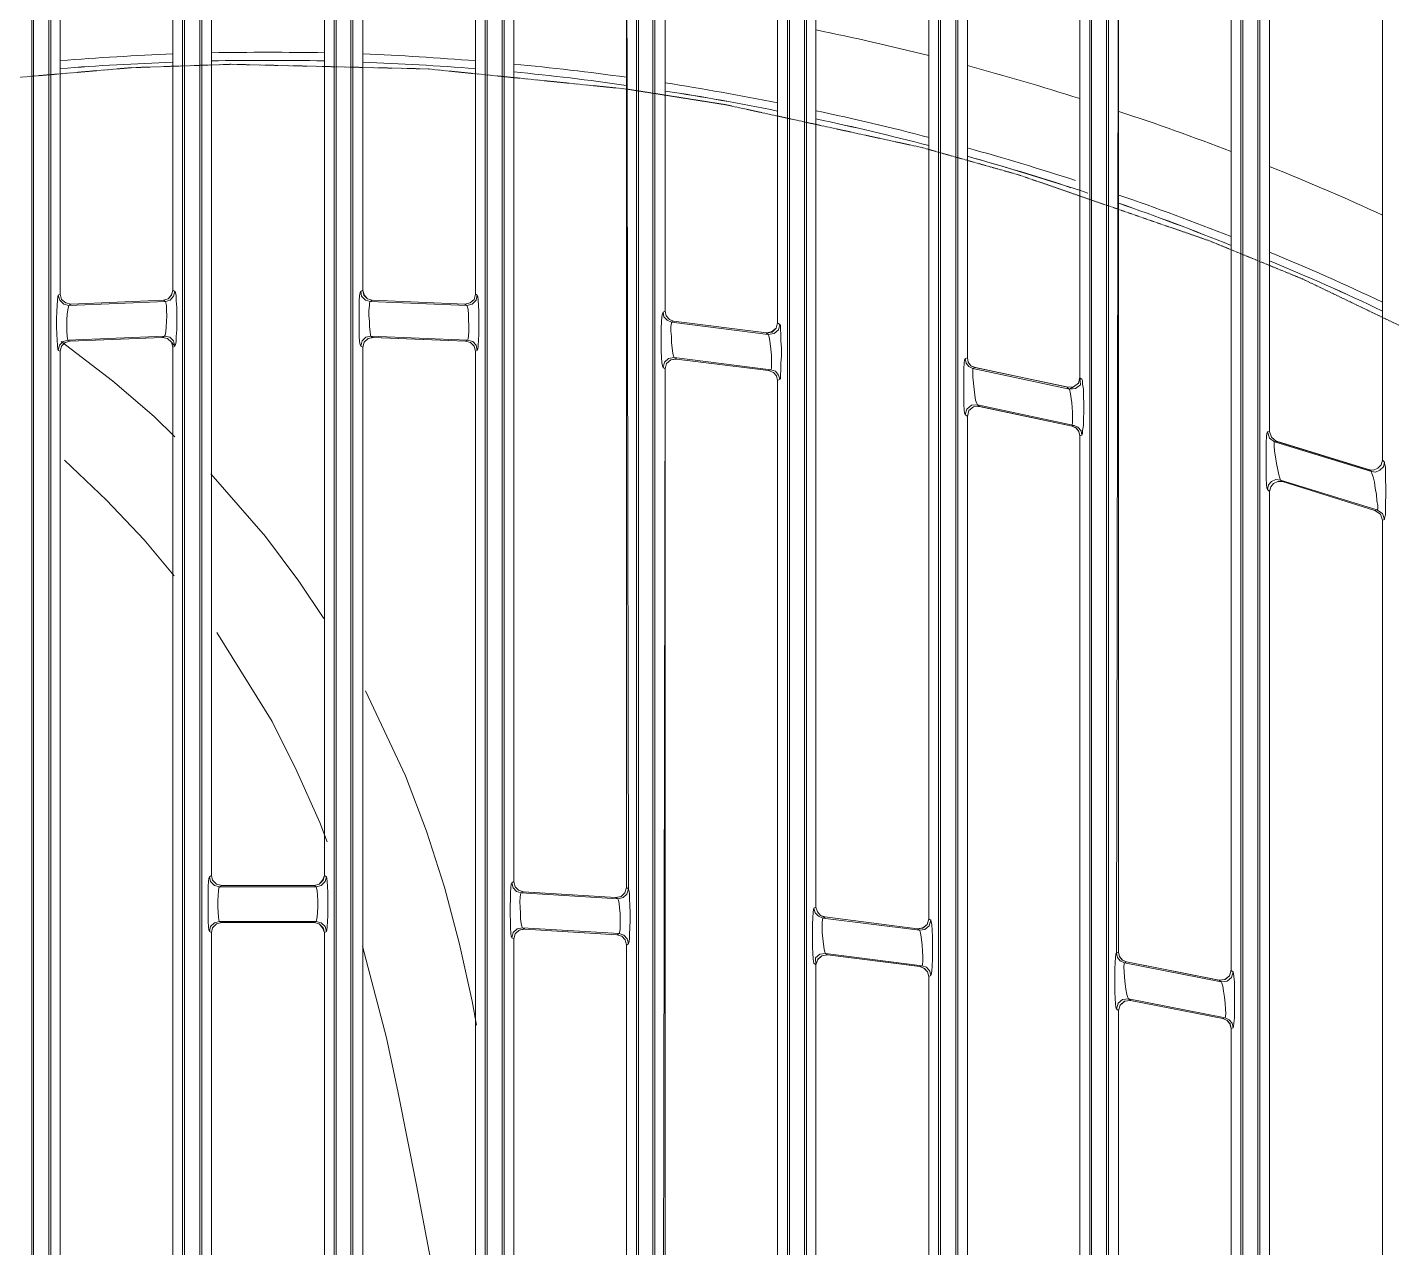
# Model space of a CAD drawing. Header units: millimetres. Extents: x 90740 to 167944, y -39332 to 25855.
# Drawn here: x 138157.6 to 138427.2, y 12365.6 to 12606.7 of the extents above; entities that cross this region are included whole.
import ezdxf

# ---------------------------------------------------------------- set-up
doc = ezdxf.new("R2010")
doc.units = ezdxf.units.MM
doc.linetypes.add('PDF_IMPORT', pattern=[1, 0.8, -0.2])
doc.layers.add('PDF4_Geometry', color=7, linetype='Continuous')

# ---------------------------------------------------------------- blocks, each defined once
blk = doc.blocks.new('200-A_10 bis 12')
at = {"layer": 'PDF4_Geometry', "lineweight": 13}
for p, q in [((6604.87, 2901.65), (6604.87, 3273.81)), ((6709.42, 2336.02), (6709.42, 3273.81))]:
    blk.add_line(p, q, dxfattribs=at)
for points in [[(6589.95, 3273.81), (6589.95, 2899.65), (6590.15, 2899.65), (6590.08, 2899.52), (6589.97, 2899.45), (6589.95, 2899.52), (6589.95, 2899.65, -0.014168), (6588.53, 2899.12), (6588.35, 2899.14), (6588.28, 2899.32), (6588.28, 3273.61)], [(6590.46, 2898.41, -0.034195), (6602.71, 2900.38), (6602.71, 2900.45), (6602.74, 2900.85), (6602.74, 2901.49), (6602.78, 2901.63), (6602.8, 2901.65), (6603.18, 2901.76), (6603.38, 2901.76), (6603.38, 3273.81)], [(6604.91, 2901.65), (6605.11, 2901.65, 0.020535), (6603.42, 2901.56), (6603.25, 2901.63), (6603.18, 2901.76), (6603.18, 3273.61), (6602.94, 3273.79), (6602.94, 3125.21), (6602.91, 3120.9), (6602.87, 3116.64), (6602.8, 3112.28), (6602.74, 3108.09), (6602.67, 3104.71), (6602.56, 3101.47), (6602.47, 3098.27), (6602.34, 3095.17), (6602.29, 3094.7), (6602.27, 3094.37), (6602.22, 3094.3)], [(6635.44, 3124.41), (6635.22, 3124.41), (6635.22, 3273.79), (6634.95, 3273.61), (6634.95, 2899.32), (6635.37, 2899.14), (6635.37, 2898.99), (6635.42, 2898.68), (6635.44, 2898.32), (6635.44, 2897.88), (6635.22, 2897.88), (6635.2, 2898.25), (6635.2, 2898.54), (6635.13, 2898.79), (6635.13, 2898.92), (6635.08, 2898.94), (6635.06, 2898.94), (6635, 2898.99), (6634.93, 2899.01), (6634.68, 2899.12, 0.006535), (6632.82, 2899.47), (6632.69, 2899.59), (6632.66, 2899.67)], [(6664.61, 3273.81), (6664.61, 2886.37), (6664.81, 2886.37), (6664.68, 2886.22), (6664.48, 2886.22), (6664.55, 2886.24), (6664.61, 2886.37, 0.008649), (6663.04, 2887.15)], [(6679.76, 3273.61), (6679.76, 2874.41), (6680.15, 2873.9), (6680.18, 2873.87), (6680.18, 2873.48), (6680.22, 2872.94), (6680.04, 2872.17, 0.000744), (6677.38, 2874.54), (6677.4, 2875.14), (6677.4, 2875.94), (6677.45, 2876.07), (6677.47, 2876.14), (6677.87, 2875.81)], [(6692.3, 3273.96), (6692.3, 3105.6), (6692.23, 3102.47), (6692.23, 3100.54), (6692.14, 3096.25), (6692.01, 3092.06), (6691.9, 3088), (6691.74, 3084.2), (6691.74, 3083.51), (6691.68, 3083.38), (6691.81, 3083.31), (6691.83, 3083.2), (6691.83, 3030.69), (6691.68, 3030.16), (6691.21, 3029.78), (6690.81, 3029.56, -0.078664), (6691.06, 3025.92), (6691.46, 3025.74), (6691.74, 3025.38), (6691.83, 3024.94), (6691.83, 2919.21), (6691.68, 2918.68), (6691.28, 2918.3), (6690.72, 2918.21)], [(6695.65, 2863.13), (6695.65, 2968.17), (6695.45, 2968.32), (6695.39, 2968.5), (6695.34, 2968.83), (6695.32, 2969.37), (6695.27, 2970.03), (6695.27, 2972.28), (6695.32, 2972.92), (6695.34, 2973.41), (6695.39, 2973.74), (6695.45, 2973.85), (6695.65, 2973.94), (6695.65, 3081.96), (6695.61, 3082.04), (6695.59, 3082.36), (6695.54, 3082.87), (6695.61, 3082.98), (6695.76, 3082.98, -0.010246), (6695.14, 3114.24)], [(6647.05, 2893.83), (6647.05, 2974.65), (6647.23, 2974.79), (6647.27, 2974.87), (6647.34, 2975.23), (6647.34, 2975.72), (6647.36, 2976.36), (6647.41, 2977.09), (6647.41, 2977.87), (6647.36, 2978.56), (6647.34, 2979.2), (6647.34, 2979.74), (6647.27, 2980.07), (6647.23, 2980.2), (6647.05, 2980.34), (6647.05, 3092.32), (6647.07, 3092.46), (6647.1, 3092.86), (6647.14, 3093.19), (6647.07, 3093.28), (6646.94, 3093.28, 0.009596), (6635.99, 3094.43), (6635.88, 3094.41), (6635.82, 3094.3)], [(6636.04, 2975.76), (6635.91, 2975.25), (6635.71, 2975.36), (6635.64, 2975.5), (6635.62, 2975.85), (6635.57, 2976.32), (6635.57, 2976.96), (6635.55, 2977.69), (6635.55, 2978.47), (6635.57, 2979.2), (6635.57, 2979.82), (6635.62, 2980.34), (6635.64, 2980.67), (6635.71, 2980.8), (6635.91, 2980.91), (6635.91, 3093.46, -0.009924), (6646.87, 3092.52)], [(6591.12, 3061.24, -0.011082), (6602.22, 3061.86, 0.01131), (6591.12, 3061.24)], [(6647.01, 3059.58, 0.011498), (6635.91, 3060.91, -0.011647), (6647.01, 3059.58)], [(6690.95, 3049.47, 0.010467), (6680.71, 3052.58, -0.01199), (6692.63, 3048.94)], [(6695.67, 3047.94, -0.01182), (6706.78, 3043.77, 0.010844), (6695.67, 3047.94)], [(6721.67, 3037.31, 0.012846), (6710.57, 3042.24, -0.014035), (6721.67, 3037.31)]]:
    blk.add_lwpolyline(points, format="xyb", dxfattribs=at)
for points in [[(6590.15, 3273.61), (6590.15, 2899.65)], [(6587.82, 2899.12), (6587.84, 2899.14), (6588.28, 2899.32), (6588.46, 2899.32), (6588.46, 3273.81)], [(6605.07, 3273.61), (6605.07, 2901.85), (6605.49, 2901.83), (6605.51, 2901.76), (6605.51, 2901.56), (6605.56, 2901.25), (6605.58, 2900.92), (6605.58, 2900.65), (6605.38, 2900.65), (6605.38, 2901.18), (6605.33, 2901.43), (6605.31, 2901.56), (6605.31, 2901.63), (6605.11, 2901.65)], [(6617.19, 2900.63), (6617.19, 2975.9), (6617.39, 2975.98), (6617.43, 2976.12), (6617.46, 2976.45), (6617.5, 2976.96), (6617.52, 2977.58), (6617.52, 2979.8), (6617.5, 2980.47), (6617.46, 2980.94), (6617.43, 2981.27), (6617.39, 2981.4), (6617.19, 2981.53), (6617.19, 3094.57)], [(6619.99, 3273.61), (6618.14, 3273.61), (6618.14, 2901.85), (6618.34, 2901.85), (6618.34, 3273.81)], [(6619.99, 3273.61), (6619.99, 2901.76), (6620.41, 2901.65), (6620.43, 2901.63), (6620.48, 2901.49), (6620.48, 2900.45), (6620.3, 2900.45), (6620.3, 2900.78), (6620.28, 2901.1), (6620.23, 2901.32), (6620.23, 2901.43), (6620.21, 2901.45), (6620.16, 2901.45), (6620.1, 2901.49), (6620.03, 2901.49), (6619.76, 2901.56), (6619.79, 2901.63), (6619.79, 3273.81)], [(6632.11, 3033.31), (6632.29, 3033.4), (6632.35, 3033.53), (6632.38, 3033.87), (6632.42, 3034.4), (6632.44, 3035), (6632.44, 3037.24), (6632.42, 3037.88), (6632.38, 3038.37), (6632.35, 3038.71), (6632.29, 3038.86), (6632.11, 3038.95), (6632.11, 3093.75)], [(6634.95, 3273.61), (6633.06, 3273.61), (6633.06, 2899.65), (6633.26, 2899.65), (6633.26, 3273.81)], [(6634.75, 3273.81), (6634.75, 2899.32), (6634.95, 2899.32), (6634.86, 2899.14), (6634.68, 2899.12), (6634.68, 2899.19), (6634.75, 2899.32)], [(6647.05, 3092.32), (6647.23, 2980.2), (6647.07, 2979.67), (6646.72, 2979.34), (6646.19, 2979.2), (6646.25, 2979.07), (6646.32, 2978.76), (6646.34, 2978.34), (6646.41, 2977.76), (6646.41, 2976.18), (6646.34, 2975.9), (6646.32, 2975.78), (6646.78, 2975.63), (6647.1, 2975.25), (6647.23, 2974.79)], [(6648.21, 3273.81), (6648.21, 2894.97), (6648.01, 2894.97), (6648.01, 3273.61)], [(6649.85, 3273.61), (6649.85, 2894.32), (6650.27, 2894.1), (6650.31, 2893.92), (6650.34, 2893.64), (6650.34, 2892.77), (6650.14, 2892.77), (6650.12, 2893.17), (6650.07, 2893.5), (6650.05, 2893.77), (6650, 2893.9), (6649.98, 2893.9), (6649.87, 2893.97), (6649.83, 2894.03), (6649.65, 2894.32), (6649.63, 2894.19), (6649.58, 2894.17), (6649.78, 2894.17), (6649.85, 2894.32), (6649.65, 2894.32), (6649.65, 3273.81)], [(6661.97, 2921.92), (6661.97, 3030.42), (6662.17, 3030.54), (6662.24, 3030.62), (6662.24, 3030.96), (6662.3, 3031.49), (6662.3, 3032.13), (6662.35, 3032.87), (6662.35, 3033.6), (6662.3, 3034.33), (6662.3, 3034.98), (6662.24, 3035.51), (6662.24, 3035.84), (6662.17, 3035.97), (6661.97, 3036.11), (6661.97, 3090.08)], [(6664.81, 3273.61), (6662.93, 3273.61), (6662.93, 2887.31), (6663.13, 2887.31), (6663.13, 3273.81)], [(6665.08, 3273.79), (6664.81, 3273.61), (6664.81, 2886.37), (6665.21, 2886.04), (6665.23, 2885.91), (6665.28, 2885.64), (6665.28, 2884.53), (6665.08, 2884.53), (6665.06, 2885.06), (6664.99, 2885.51), (6664.95, 2885.73), (6664.95, 2885.78), (6664.92, 2885.84), (6664.92, 2885.86), (6664.88, 2885.86), (6664.79, 2885.98), (6664.75, 2886), (6664.48, 2886.22)], [(6665.75, 2883.84), (6665.75, 2972.68), (6665.55, 2972.85), (6665.5, 2972.99), (6665.48, 2973.32), (6665.43, 2973.81), (6665.41, 2974.47), (6665.41, 2976.69), (6665.43, 2977.36), (6665.48, 2977.87), (6665.5, 2978.16), (6665.55, 2978.29), (6665.75, 2978.4), (6665.75, 3089.37), (6665.7, 3089.7), (6665.68, 3090.24), (6665.55, 3093.26), (6665.43, 3096.39), (6665.35, 3099.65), (6665.28, 3103.09), (6665.21, 3107.33), (6665.15, 3111.69), (6665.08, 3116.21), (6665.08, 3273.79)], [(6677.4, 3273.96), (6677.4, 3118.5), (6677.38, 3115.39), (6677.38, 3112.28), (6677.34, 3109.11), (6677.31, 3106), (6677.27, 3104.45), (6677.27, 3104.05), (6677.2, 3099.85), (6677.07, 3095.72), (6676.98, 3091.79), (6676.85, 3088.06), (6676.85, 3088), (6676.8, 3087.73), (6676.78, 3087.4), (6676.74, 3087.24), (6676.85, 3087.17), (6676.91, 3087.04), (6676.91, 2977.23)], [(6691.21, 3029.78), (6690.66, 3029.76), (6681.46, 3031.69), (6681.07, 3031.87), (6680.78, 3032.22), (6680.71, 3032.67), (6680.71, 3086.04)], [(6679.56, 3273.81), (6679.56, 2874.41), (6679.76, 2874.41), (6679.62, 2874.21), (6679.38, 2874.27), (6679.62, 2874.21), (6677.87, 2875.74), (6677.87, 3273.61)], [(6677.87, 2875.81), (6678.07, 2875.81), (6678.07, 3273.81)], [(6692.81, 2858.02), (6692.99, 2858.02), (6692.99, 3273.81)], [(6692.81, 3273.61), (6692.81, 2857.96), (6692.83, 2857.89), (6692.9, 2857.96)], [(6694.45, 3273.81), (6694.45, 2855.69), (6694.65, 2855.69), (6694.52, 2855.47), (6694.32, 2855.58), (6694.34, 2855.62)], [(6694.32, 2855.58), (6694.52, 2855.11), (6694.59, 2855), (6694.68, 2854.85), (6694.72, 2854.78), (6694.72, 2854.71), (6694.74, 2854.58), (6694.79, 2854.2), (6694.85, 2853.8), (6694.92, 2853.12), (6694.94, 2852.41), (6695.14, 2852.41), (6695.14, 2854.31), (6695.12, 2854.67), (6695.12, 2854.8), (6695.07, 2854.87), (6694.65, 2855.69), (6694.65, 3273.61), (6694.94, 3273.79), (6694.94, 3114.24), (6695.14, 3114.24)], [(6695.65, 3081.96), (6695.45, 2973.85), (6695.54, 2973.41), (6695.81, 2973.08), (6696.23, 2972.88), (6696.21, 2972.79), (6696.16, 2972.48), (6696.21, 2972.01), (6696.23, 2971.43), (6696.3, 2970.83), (6696.36, 2970.28), (6696.47, 2969.77), (6696.56, 2969.48), (6696.63, 2969.32), (6696.03, 2969.26), (6695.61, 2968.9), (6695.45, 2968.32)], [(6706.78, 3078.45), (6706.78, 2972.14), (6706.98, 2972.01), (6707, 2971.88), (6707.04, 2971.5), (6707.11, 2971.01), (6707.11, 2967.46), (6707.04, 2966.93), (6707, 2966.59), (6706.98, 2966.48), (6706.78, 2966.39)], [(6707.93, 3273.81), (6707.93, 2336.02), (6707.8, 2336.09), (6707.73, 2336.22), (6707.46, 2336.07), (6707.46, 2499.14), (6707.24, 2499.14)], [(6709.62, 3273.61), (6707.73, 3273.61), (6707.73, 2336.22)], [(6710.08, 2500.03), (6709.88, 2500.03), (6709.88, 2336.07), (6709.62, 2336.22), (6709.62, 3273.61)], [(6710.08, 3273.96), (6710.08, 3105.93), (6710.15, 3102.07), (6710.15, 3098.21), (6710.24, 3094.43), (6710.31, 3090.7), (6710.31, 3090.35), (6710.37, 3088.86), (6710.44, 3085.89), (6710.51, 3083.04), (6710.62, 3080.49), (6710.71, 3078.05), (6710.77, 3077.52), (6710.82, 3077.23), (6710.84, 3077.16), (6710.64, 3077.12), (6710.57, 3076.96), (6710.57, 3025.38)], [(6601.29, 3038.35), (6601.76, 3038.48), (6602.09, 3038.88), (6602.22, 3039.35), (6602.22, 3094.3), (6602.16, 3094.43), (6602.02, 3094.5), (6602.07, 3094.57), (6602.09, 3094.83), (6602.14, 3095.3), (6602.22, 3097.83), (6602.34, 3100.47), (6602.4, 3103.31), (6602.49, 3106.27), (6602.54, 3107.76), (6602.54, 3108.15), (6602.6, 3112.28), (6602.67, 3116.55), (6602.71, 3120.88), (6602.74, 3125.21)], [(6721.72, 3022.56), (6721.72, 3072.79), (6721.67, 3072.9), (6721.58, 3072.96), (6721.61, 3073.1), (6721.65, 3073.43), (6721.65, 3073.83), (6721.74, 3077.05), (6721.87, 3080.42), (6721.94, 3083.93), (6722.03, 3087.53), (6722.07, 3091.17), (6722.1, 3091.59), (6722.14, 3093.12), (6722.14, 3096.25), (6722.16, 3099.39)], [(6591.1, 3093.75), (6591.1, 3038.95), (6590.9, 3038.86), (6590.86, 3038.71), (6590.81, 3038.37), (6590.79, 3037.88), (6590.75, 3037.24), (6590.72, 3036.51), (6590.72, 3035.73), (6590.75, 3035), (6590.79, 3034.4), (6590.81, 3033.87), (6590.86, 3033.53), (6590.9, 3033.4), (6591.1, 3033.31)], [(6606.02, 3094.43), (6606.02, 2981.53), (6605.84, 2981.4), (6605.78, 2981.27), (6605.75, 2980.94), (6605.71, 2980.47), (6605.69, 2979.8), (6605.69, 2977.58), (6605.71, 2976.96), (6605.75, 2976.45), (6605.78, 2976.12), (6605.84, 2975.98), (6606.02, 2975.9), (6606.02, 2900.63)], [(6621.12, 3034.2), (6620.99, 3033.71), (6620.79, 3033.8), (6620.72, 3033.93), (6620.67, 3034.27), (6620.63, 3034.78), (6620.61, 3035.44), (6620.61, 3037.62), (6620.63, 3038.28), (6620.67, 3038.79), (6620.72, 3039.13), (6620.79, 3039.22), (6620.99, 3039.35), (6620.99, 3094.3)], [(6650.85, 3091.79), (6650.85, 3037.28), (6650.65, 3037.17), (6650.6, 3037.04), (6650.54, 3036.71), (6650.51, 3036.22), (6650.47, 3035.58), (6650.47, 3033.33), (6650.51, 3032.69), (6650.54, 3032.2), (6650.6, 3031.87), (6650.65, 3031.69), (6650.85, 3031.56), (6650.65, 2922.39)], [(6590.9, 3038.86), (6591.06, 3038.35), (6591.43, 3037.95), (6591.95, 3037.84), (6591.9, 3037.71), (6591.83, 3037.42), (6591.77, 3036.97), (6591.75, 3036.42), (6591.75, 3035.26), (6591.77, 3034.84), (6591.81, 3034.53), (6591.83, 3034.4), (6591.37, 3034.27), (6591.03, 3033.91), (6590.9, 3033.4)], [(6591.1, 3038.95), (6591.23, 3038.44), (6591.63, 3038.08), (6592.14, 3037.97)], [(6602.22, 3039.35), (6602.42, 3039.22), (6602.47, 3039.13), (6602.54, 3038.79), (6602.56, 3038.28), (6602.6, 3037.62), (6602.6, 3035.44), (6602.56, 3034.78), (6602.54, 3034.27), (6602.47, 3033.93), (6602.42, 3033.8), (6602.22, 3033.71), (6602.09, 3034.2), (6601.69, 3034.58), (6601.18, 3034.66)], [(6602.09, 3034.2), (6602.42, 3033.8), (6602.29, 3034.33), (6601.91, 3034.71), (6601.38, 3034.8), (6601.45, 3034.91), (6601.51, 3035.24), (6601.56, 3035.71), (6601.58, 3036.24), (6601.63, 3036.84), (6601.58, 3037.35), (6601.58, 3037.82), (6601.51, 3038.11), (6601.49, 3038.24), (6601.96, 3038.37), (6602.29, 3038.75), (6602.42, 3039.22)], [(6602.22, 3039.35), (6602.09, 3038.86), (6601.76, 3038.48)], [(6620.79, 3039.22), (6620.87, 3038.75), (6621.25, 3038.37), (6621.72, 3038.24), (6621.65, 3038.11), (6621.63, 3037.82), (6621.59, 3037.35), (6621.59, 3036.84), (6621.63, 3036.24), (6621.65, 3035.71), (6621.7, 3035.24), (6621.76, 3034.91), (6621.79, 3034.8), (6621.27, 3034.71), (6620.92, 3034.33), (6620.79, 3033.8)], [(6621.45, 3038.48), (6621.07, 3038.86), (6620.99, 3039.35)], [(6620.99, 3039.35), (6621.12, 3038.88), (6621.45, 3038.48), (6621.92, 3038.35)], [(6632.11, 3038.95), (6631.98, 3038.44), (6631.58, 3038.08), (6631.07, 3037.97)], [(6632.29, 3033.4), (6632.18, 3033.91), (6631.84, 3034.27), (6631.33, 3034.4), (6631.4, 3034.53), (6631.44, 3034.84), (6631.47, 3035.26), (6631.47, 3035.84), (6631.44, 3036.42), (6631.44, 3036.97), (6631.4, 3037.42), (6631.33, 3037.71), (6631.27, 3037.84), (6631.78, 3037.95), (6632.18, 3038.35), (6632.29, 3038.86)], [(6592.14, 3037.95), (6591.63, 3038.08)], [(6631.58, 3038.08), (6631.07, 3037.95)], [(6650.65, 3037.17), (6650.74, 3036.71), (6651.07, 3036.37), (6651.49, 3036.17), (6651.47, 3036.09), (6651.43, 3035.77), (6651.43, 3035.31), (6651.47, 3034.78), (6651.47, 3034.18), (6651.54, 3033.6), (6651.6, 3033.13), (6651.67, 3032.82), (6651.74, 3032.69), (6651.2, 3032.6), (6650.8, 3032.22), (6650.65, 3031.69)], [(6650.85, 3037.28), (6650.94, 3036.82), (6651.27, 3036.44)], [(6651.69, 3036.29), (6651.27, 3036.44)], [(6661.97, 3036.11), (6661.82, 3035.58), (6661.37, 3035.24), (6660.86, 3035.13)], [(6662.17, 3030.54), (6662.04, 3030.96), (6661.75, 3031.36), (6661.28, 3031.49), (6661.35, 3031.62), (6661.35, 3032.93), (6661.31, 3033.53), (6661.24, 3034.07), (6661.17, 3034.53), (6661.11, 3034.84), (6661.04, 3034.98), (6661.62, 3035.06), (6662.04, 3035.44), (6662.17, 3035.97)], [(6591.23, 3033.8), (6591.57, 3034.18), (6592.03, 3034.31), (6601.18, 3034.66)], [(6622.03, 3034.66), (6621.5, 3034.58), (6621.12, 3034.2), (6620.99, 3033.67)], [(6631.13, 3034.31), (6621.98, 3034.66), (6621.5, 3034.58)], [(6661.82, 3035.58), (6661.42, 3035.2), (6660.86, 3035.11)], [(6592.1, 2922.37), (6591.61, 2922.5), (6591.23, 2922.85), (6591.1, 2923.36), (6591.1, 3033.31), (6591.23, 3033.8)], [(6602.4, 3024.87), (6600.36, 3026.85), (6596.27, 3030.38), (6591.19, 3034.27)], [(6591.57, 3034.18), (6592.08, 3034.31)], [(6602.22, 2923.56), (6602.22, 3033.71)], [(6620.99, 2888.68), (6620.99, 2917.9), (6620.79, 2918.01), (6620.72, 2918.15), (6620.67, 2918.48), (6620.63, 2918.97), (6620.61, 2919.61), (6620.61, 2921.81), (6620.63, 2922.45), (6620.67, 2922.99), (6620.72, 2923.32), (6620.79, 2923.45), (6620.99, 2923.56), (6620.99, 3033.71)], [(6631.13, 3034.31), (6631.64, 3034.18), (6631.98, 3033.8), (6632.11, 3033.31), (6632.11, 2923.36), (6631.98, 2922.85)], [(6661.08, 3031.42), (6661.28, 3031.49), (6651.74, 3032.69), (6651.96, 3032.56), (6651.96, 3032.53), (6651.4, 3032.47), (6651, 3032.09), (6650.85, 3031.56)], [(6651.4, 3032.47), (6651.96, 3032.56)], [(6661.08, 3031.42), (6651.96, 3032.53)], [(6680.71, 3026.87), (6680.51, 3027.05), (6680.44, 3027.18), (6680.4, 3027.52), (6680.38, 3028.05), (6680.35, 3028.71), (6680.35, 3030.96), (6680.38, 3031.62), (6680.4, 3032.13), (6680.44, 3032.47), (6680.51, 3032.6), (6680.71, 3032.67)], [(6680.51, 3032.6), (6680.58, 3032.13), (6680.87, 3031.8), (6681.26, 3031.62), (6681.26, 3031.49), (6681.24, 3031.2), (6681.26, 3030.74), (6681.31, 3030.16), (6681.38, 3029.56), (6681.46, 3028.98), (6681.53, 3028.49), (6681.64, 3028.16), (6681.71, 3028.03), (6681.13, 3027.98), (6680.67, 3027.58), (6680.51, 3027.05)], [(6680.71, 3032.67), (6680.8, 3032.22), (6681.07, 3031.87), (6681.51, 3031.69)], [(6650.85, 2892.24), (6650.85, 2916.84), (6650.65, 2916.97), (6650.6, 2917.1), (6650.54, 2917.44), (6650.51, 2917.95), (6650.47, 2918.57), (6650.47, 2920.79), (6650.51, 2921.45), (6650.54, 2921.92), (6650.6, 2922.25), (6650.65, 2922.39), (6650.85, 2922.52), (6650.85, 3031.56)], [(6661.08, 3031.42), (6661.55, 3031.22), (6661.84, 3030.89), (6661.97, 3030.42)], [(6690.81, 3029.56), (6691.41, 3029.63), (6691.88, 3029.98), (6691.83, 3030.74), (6691.68, 3030.16)], [(6691.83, 3030.69), (6692.03, 3030.56), (6692.08, 3030.42), (6692.1, 3030.05), (6692.17, 3029.56), (6692.17, 3028.89), (6692.21, 3028.12), (6692.21, 3027.38), (6692.17, 3026.61), (6692.17, 3025.98), (6692.1, 3025.47), (6692.08, 3025.14), (6692.03, 3025.01), (6691.83, 3024.94)], [(6680.71, 3026.87), (6680.87, 3027.45), (6681.33, 3027.83), (6681.89, 3027.85), (6691.06, 3025.92), (6691.46, 3025.72), (6691.74, 3025.38)], [(6681.93, 3027.85), (6681.33, 3027.83)], [(6680.71, 3026.87), (6680.71, 2920.19)], [(6692.03, 3025.01), (6691.94, 3025.45), (6691.63, 3025.81), (6691.26, 3025.98)], [(6710.57, 3019.46), (6710.37, 3019.66), (6710.31, 3019.79), (6710.28, 3020.17), (6710.24, 3020.7), (6710.24, 3021.37), (6710.22, 3022.14), (6710.22, 3022.94), (6710.24, 3023.67), (6710.24, 3024.34), (6710.28, 3024.87), (6710.31, 3025.21), (6710.37, 3025.34), (6710.57, 3025.38)], [(6710.37, 3025.34), (6710.57, 3024.74), (6711.06, 3024.36), (6711.04, 3024.27), (6711.04, 3023.94), (6711.06, 3023.43), (6711.17, 3022.88), (6711.24, 3022.23), (6711.37, 3021.59), (6711.5, 3021.1), (6711.57, 3020.77), (6711.66, 3020.59), (6711.19, 3020.63), (6710.77, 3020.46), (6710.48, 3020.1), (6710.37, 3019.66)], [(6710.57, 3025.38), (6710.77, 3024.81)], [(6711.26, 3024.41), (6710.77, 3024.81)], [(6721.72, 3022.56), (6721.61, 3022.1), (6721.27, 3021.77), (6720.85, 3021.57), (6720.43, 3021.59), (6711.26, 3024.43)], [(6602.34, 3011.13), (6599.38, 3014.68), (6595.65, 3018.61), (6591.52, 3022.56)], [(6721.92, 3016.68), (6721.72, 3017.28), (6721.18, 3017.66), (6721.25, 3017.75), (6721.25, 3018.06), (6721.18, 3018.55), (6721.12, 3019.15), (6721.01, 3019.79), (6720.92, 3020.39), (6720.79, 3020.9), (6720.67, 3021.25), (6720.63, 3021.43), (6721.05, 3021.37), (6721.47, 3021.57), (6721.81, 3021.9), (6721.92, 3022.36)], [(6721.72, 3022.56), (6721.92, 3022.36), (6721.94, 3022.23), (6722.01, 3021.85), (6722.01, 3021.3), (6722.03, 3020.66), (6722.07, 3019.86), (6722.07, 3019.08), (6722.03, 3018.32), (6722.01, 3017.68), (6722.01, 3017.15), (6721.94, 3016.81), (6721.92, 3016.68), (6721.72, 3016.61)], [(6617.12, 3006.91), (6614.66, 3010.6), (6611.37, 3015.02), (6605.98, 3021.19)], [(6720.39, 3021.59), (6720.85, 3021.57)], [(6710.57, 3019.46), (6710.68, 3019.92), (6710.97, 3020.26), (6711.39, 3020.46), (6711.86, 3020.43)], [(6710.57, 3019.46), (6710.57, 2916.53), (6710.68, 2916.06), (6710.97, 2915.7), (6711.39, 2915.53)], [(6720.98, 3017.59), (6721.52, 3017.21), (6721.72, 3016.61)], [(6721.72, 3016.61), (6721.72, 2915.13)], [(6617.46, 2984.84), (6616.75, 2986.75), (6614.48, 2991.84), (6612.02, 2996.72), (6606.55, 3005.51)], [(6632.22, 2966.73), (6631.78, 2969.1), (6630.55, 2974.74), (6629.07, 2980.36), (6627.27, 2985.89), (6625.2, 2991.37), (6621.25, 2999.76)], [(6605.84, 2981.4), (6605.95, 2980.94), (6606.33, 2980.54), (6606.84, 2980.4), (6606.75, 2980.29), (6606.73, 2980), (6606.69, 2979.54), (6606.67, 2979), (6606.67, 2978.43), (6606.69, 2977.87), (6606.73, 2977.43), (6606.75, 2977.09), (6606.84, 2976.98), (6606.33, 2976.85), (6605.95, 2976.49), (6605.84, 2975.98)], [(6607.04, 2980.54), (6606.53, 2980.67), (6606.15, 2981.05), (6606.02, 2981.53)], [(6616.17, 2980.54), (6616.37, 2980.4), (6606.84, 2980.4), (6607.04, 2980.54)], [(6616.17, 2980.54), (6607.04, 2980.54)], [(6616.17, 2980.54), (6616.68, 2980.67), (6617.01, 2981.05), (6617.19, 2981.53)], [(6617.39, 2975.98), (6617.26, 2976.49), (6616.88, 2976.85), (6616.37, 2976.98), (6616.41, 2977.09), (6616.48, 2977.43), (6616.5, 2977.87), (6616.55, 2978.43), (6616.55, 2979), (6616.5, 2979.54), (6616.48, 2980), (6616.41, 2980.29), (6616.37, 2980.4), (6616.88, 2980.54), (6617.26, 2980.94), (6617.39, 2981.4)], [(6617.19, 2981.53), (6617.06, 2981.05), (6616.68, 2980.67)], [(6635.71, 2980.8), (6635.84, 2980.29), (6636.17, 2979.94), (6636.64, 2979.8), (6636.57, 2979.67), (6636.53, 2979.36), (6636.51, 2978.94), (6636.53, 2978.36), (6636.57, 2977.8), (6636.57, 2977.23), (6636.64, 2976.78), (6636.7, 2976.49), (6636.77, 2976.36), (6636.24, 2976.25), (6635.84, 2975.9), (6635.71, 2975.36)], [(6635.91, 2980.91), (6636.04, 2980.4), (6636.37, 2980.07), (6636.86, 2979.89)], [(6645.99, 2979.34), (6636.84, 2979.89), (6636.37, 2980.07)], [(6645.99, 2979.34), (6646.52, 2979.43)], [(6647.05, 2980.34), (6646.87, 2979.8), (6646.52, 2979.43)], [(6665.55, 2978.29), (6665.68, 2977.83), (6666.01, 2977.49), (6666.43, 2977.29), (6666.41, 2977.18), (6666.37, 2976.89), (6666.37, 2975.9), (6666.43, 2975.3), (6666.5, 2974.72), (6666.57, 2974.25), (6666.63, 2973.94), (6666.7, 2973.81), (6666.15, 2973.74), (6665.7, 2973.39), (6665.75, 2972.68), (6665.95, 2973.25), (6666.35, 2973.59)], [(6666.63, 2977.43), (6666.21, 2977.56), (6665.9, 2977.94), (6665.75, 2978.4)], [(6606.02, 2975.9), (6606.15, 2976.36), (6606.53, 2976.76), (6607.04, 2976.89)], [(6616.17, 2976.89), (6616.37, 2976.98), (6606.84, 2976.98), (6607.04, 2976.89)], [(6607.04, 2976.89), (6616.17, 2976.89), (6616.68, 2976.76), (6617.01, 2976.36), (6617.19, 2975.9)], [(6616.68, 2976.76), (6617.06, 2976.36), (6617.19, 2975.9)], [(6666.21, 2977.56), (6666.63, 2977.38)], [(6676.74, 2976.69), (6676.31, 2976.36), (6675.78, 2976.25), (6676.31, 2976.32), (6676.74, 2976.69), (6676.91, 2977.23)], [(6677.11, 2971.63), (6677, 2972.08), (6676.67, 2972.45), (6676.25, 2972.61), (6676.27, 2972.74), (6676.31, 2973.05), (6676.31, 2973.47), (6676.27, 2974.05), (6676.25, 2974.65), (6676.18, 2975.18), (6676.11, 2975.65), (6676.05, 2975.98), (6675.98, 2976.12), (6676.51, 2976.18), (6676.94, 2976.56), (6677.11, 2977.09)], [(6676.91, 2977.23), (6677.11, 2977.09), (6677.14, 2976.96), (6677.2, 2976.63), (6677.25, 2976.12), (6677.27, 2975.45), (6677.27, 2973.25), (6677.25, 2972.61), (6677.2, 2972.08), (6677.14, 2971.74), (6677.11, 2971.63), (6676.91, 2971.54), (6676.91, 2874.87)], [(6635.91, 2975.23), (6636.04, 2975.76), (6636.44, 2976.12), (6636.97, 2976.23), (6646.12, 2975.65), (6646.07, 2975.65), (6636.97, 2976.23), (6636.97, 2976.25), (6636.77, 2976.36), (6646.32, 2975.78), (6646.12, 2975.65), (6646.58, 2975.52), (6646.92, 2975.16), (6647.05, 2974.65)], [(6635.91, 2897.48), (6635.91, 2975.25)], [(6636.97, 2976.25), (6636.44, 2976.12)], [(6646.07, 2975.65), (6646.58, 2975.52)], [(6631.13, 2922.37), (6630.8, 2925.07), (6630.29, 2928.4), (6629.71, 2931.76), (6629.18, 2935.09), (6628.6, 2938.44), (6628.02, 2941.75), (6626.29, 2950.94), (6624.49, 2960.06), (6623.32, 2965.48), (6620.94, 2974.54)], [(6695.65, 2973.94), (6695.74, 2973.52), (6696.03, 2973.14), (6696.43, 2972.99), (6696.01, 2973.14), (6695.74, 2973.52)], [(6666.9, 2973.67), (6666.35, 2973.59), (6665.95, 2973.21), (6665.75, 2972.68)], [(6666.9, 2973.67), (6676.05, 2972.54), (6676.47, 2972.34), (6676.78, 2972.01)], [(6676.03, 2972.54), (6676.45, 2972.34), (6676.78, 2972.01), (6676.91, 2971.54)], [(6706.78, 2972.14), (6706.62, 2971.61), (6706.18, 2971.23), (6705.58, 2971.17), (6696.43, 2972.99)], [(6706.78, 2972.19), (6706.62, 2971.61), (6706.15, 2971.23), (6705.55, 2971.17)], [(6706.98, 2966.48), (6706.86, 2966.93), (6706.58, 2967.26), (6706.18, 2967.46), (6706.22, 2967.59), (6706.24, 2967.9), (6706.22, 2968.32), (6706.18, 2968.9), (6706.11, 2969.5), (6706.02, 2970.1), (6705.95, 2970.57), (6705.84, 2970.88), (6705.78, 2971.01), (6706.38, 2971.08), (6706.8, 2971.43), (6706.98, 2972.01)], [(6695.65, 2968.17), (6695.81, 2968.72), (6696.27, 2969.1), (6696.83, 2969.17)], [(6696.83, 2969.17), (6696.23, 2969.1), (6695.81, 2968.72)], [(6706.38, 2967.19), (6706.64, 2966.86), (6706.78, 2966.39), (6706.69, 2966.86), (6706.38, 2967.19), (6705.95, 2967.39)], [(6706.78, 2966.39), (6706.78, 2862.53), (6706.64, 2862.04), (6706.24, 2861.66), (6705.69, 2861.53)]]:
    blk.add_lwpolyline(points, dxfattribs=at)
at = {"layer": 'PDF4_Geometry', "linetype": 'PDF_IMPORT', "lineweight": 13, "ltscale": 0.016457}
for points in [[(6598.16, 3061.33), (6607.91, 3061.66)], [(6647.01, 3059.22), (6627.45, 3061.2), (6607.91, 3061.66)], [(6598.16, 3061.33), (6580.16, 3059.78), (6571.23, 3058.49)], [(6647.01, 3059.22), (6656.82, 3057.67)], [(6676.25, 3053.43), (6656.82, 3057.67)], [(6676.25, 3053.43), (6685.84, 3050.72)], [(6704.6, 3044.23), (6685.84, 3050.72)], [(6704.6, 3044.23), (6713.81, 3040.46)], [(6731.69, 3031.87), (6713.81, 3040.46)]]:
    blk.add_lwpolyline(points, dxfattribs=at)
at = {"layer": 'PDF4_Geometry', "lineweight": 13}
for points in [[(6617.14, 3062, 0.00899), (6606.02, 3062, -0.008973)], [(6632.09, 3061.24, 0.009635), (6620.99, 3061.86, -0.009553)], [(6661.97, 3057.04, 0.0139), (6650.85, 3059.02, -0.012274)], [(6676.91, 3053.63, 0.011114), (6665.75, 3056.27, -0.011446)]]:
    blk.add_lwpolyline(points, format="xyb", close=True, dxfattribs=at)
for points in [[(6592.14, 3037.95), (6591.95, 3037.84), (6601.49, 3038.24), (6601.29, 3038.35), (6592.14, 3037.97)], [(6631.27, 3037.84), (6631.07, 3037.95), (6631.07, 3037.97), (6621.92, 3038.35), (6621.72, 3038.24)], [(6661.04, 3034.98), (6660.86, 3035.11), (6660.86, 3035.13), (6651.69, 3036.29), (6651.49, 3036.17)], [(6592.08, 3034.31), (6601.18, 3034.66), (6601.38, 3034.8), (6591.83, 3034.4), (6592.03, 3034.31)], [(6622.03, 3034.66), (6631.13, 3034.31), (6631.33, 3034.4), (6621.79, 3034.8), (6621.98, 3034.66)], [(6690.81, 3029.56), (6690.61, 3029.71), (6690.61, 3029.76), (6681.51, 3031.69), (6681.46, 3031.69), (6681.26, 3031.62)], [(6681.93, 3027.85), (6691.06, 3025.92), (6691.26, 3025.98), (6681.71, 3028.03), (6681.89, 3027.85)], [(6720.63, 3021.43), (6720.43, 3021.59), (6720.39, 3021.59), (6711.26, 3024.41), (6711.06, 3024.36)], [(6711.86, 3020.43), (6720.98, 3017.59), (6721.18, 3017.66), (6711.66, 3020.59)], [(6636.86, 2979.89), (6636.84, 2979.89), (6636.64, 2979.8), (6646.19, 2979.2), (6645.99, 2979.34)], [(6666.63, 2977.43), (6666.63, 2977.38), (6666.43, 2977.29), (6675.98, 2976.12), (6675.78, 2976.25)], [(6676.25, 2972.61), (6666.7, 2973.81), (6666.9, 2973.67), (6676.03, 2972.54), (6676.05, 2972.54)], [(6696.23, 2972.88), (6705.78, 2971.01), (6705.58, 2971.17), (6705.55, 2971.17), (6696.43, 2972.99)], [(6705.95, 2967.39), (6706.18, 2967.46), (6696.63, 2969.32), (6696.83, 2969.17)]]:
    blk.add_lwpolyline(points, close=True, dxfattribs=at)
at = {"layer": 'PDF4_Geometry', "linetype": 'PDF_IMPORT', "lineweight": 13}
blk.add_lwpolyline([(6691.83, 2913.53), (6691.83, 3024.94)], dxfattribs=at)
at = {"layer": 'PDF4_Geometry', "lineweight": 13}
for centre, radius, start, end in [((6610.62, 2796.41), 274.25, 76.0118, 78.3997), ((6611.62, 2752.7), 310.15, 88.9704, 91.0296), ((6613.47, 2782.38), 280.53, 92.2982, 94.5698), ((6611.12, 2813.36), 249.52, 85.1749, 87.7291), ((6617.24, 2851.25), 211.24, 81.8878, 84.9313), ((6614.63, 2815.73), 254.53, 72.3429, 74.9526), ((6593.29, 2704.18), 360.29, 79.0103, 80.8035), ((6622.45, 2849.05), 212.48, 75.1418, 78.2367), ((6629.58, 2854.89), 212.65, 68.7138, 71.8913), ((6609.77, 2798.22), 264.86, 72.0477, 74.4654), ((6617.99, 2821.04), 248.42, 65.319, 68.1178), ((6616, 2816.36), 245.66, 68.3145, 71.0754), ((6619.37, 2822.77), 238.47, 64.5827, 67.5132)]:
    blk.add_arc(centre, radius, start, end, dxfattribs=at)

msp = doc.modelspace()

# ---------------------------------------------------------------- block references
at = {"xscale": 2, "yscale": 2, "zscale": 2}
msp.add_blockref('200-A_10 bis 12', (124981.88, 6476.06, 0.84), dxfattribs=at)

doc.saveas('drawing.dxf')
